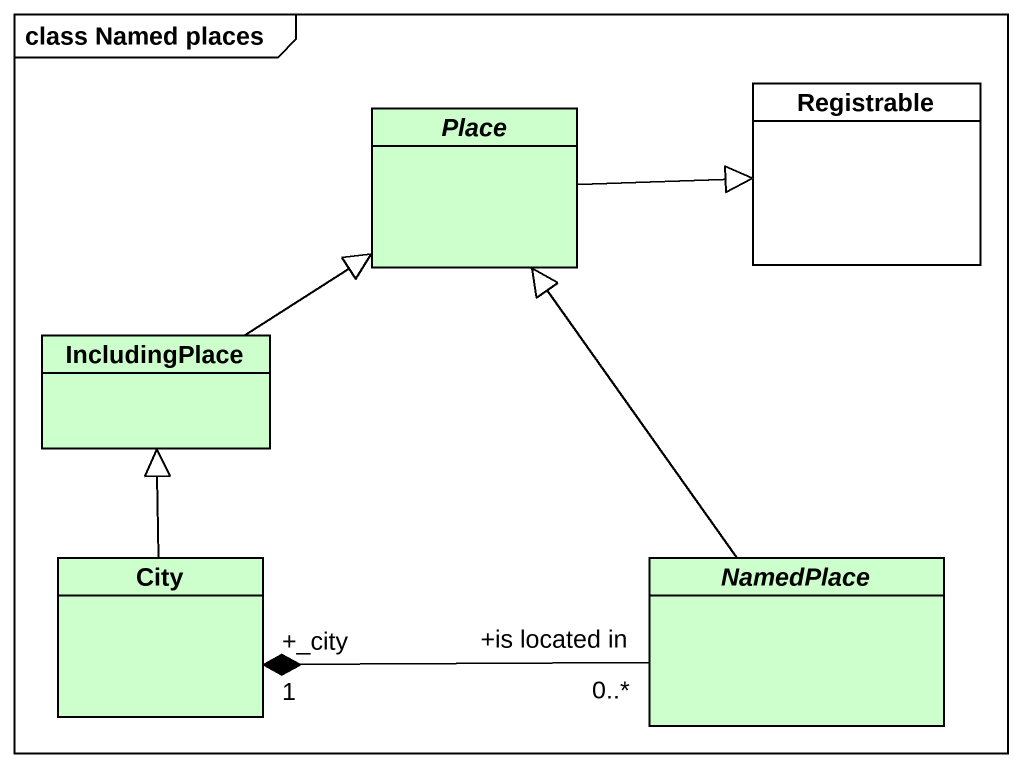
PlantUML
@startuml
mainframe class Named places
hide circle
hide empty members
abstract class Place #CCFFCC
class Registrable
class IncludingPlace #CCFFCC
class City #CCFFCC
abstract class NamedPlace #CCFFCC
Place -right-|> Registrable
IncludingPlace -up-|> Place
City -up-|> IncludingPlace
NamedPlace -up-|> Place
NamedPlace "+is located in\n0..*" -left-* "+_city\n1" City
@enduml
